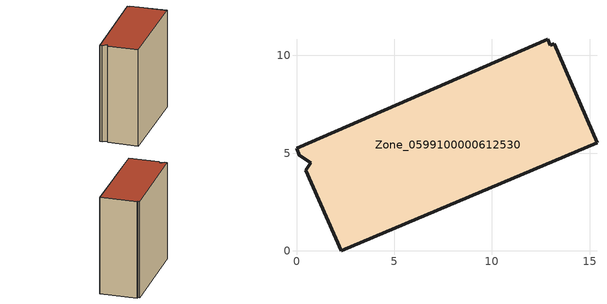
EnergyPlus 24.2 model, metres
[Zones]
Zone_0599100000612530
 floor ground (C_G): 2.28,0 0.48,4.13 0.73,4.51 0.15,4.9 0,5.24 12.86,10.84 12.98,10.52 13.19,10.6 15.37,5.54 z2.2
 wall outside (C_F): 2.28,0 15.37,5.54 13.19,10.6 12.98,10.52 12.86,10.84 0,5.24 0.15,4.9 0.73,4.51 0.48,4.13 2.28,0 z2.2:17.19
 roof outside (C_R): 0.48,4.13 2.28,0 15.37,5.54 13.19,10.6 12.98,10.52 12.86,10.84 0,5.24 0.15,4.9 0.73,4.51 z17.19
[BUILDING]
Pand.0599100000612530: North Axis=0; Terrain=City; Loads Convergence Tolerance Value=0.04; Temperature Convergence Tolerance Value=0.4; Solar Distribution=FullExterior; Maximum Number of Warmup Days=25; Minimum Number of Warmup Days=1
[Site:Location]
Rotterdam.The.Hague.AP_ZH_NLD Design_Conditions: Latitude=51.96; Longitude=4.45; Time Zone=1; Elevation=-4.5
[SITE:GROUNDTEMPERATURE:BUILDINGSURFACE]
18, 18, 18, 18, 18, 18, 18, 18, 18, 18, 18, 18
[MATERIAL] Thermal Absorptance=0.9; Solar Absorptance=0.7; Visible Absorptance=0.7
Name | Roughness | Thickness | Conductivity | Density | Specific Heat
G.TI.1946 | MediumSmooth | 0.15 | 1 | 540 | 1210
F.TI.1946 | Rough | 0.3 | 0.857143 | 1920 | 840
R.TI.1946 | MediumRough | 0.2 | 0.1 | 1500 | 1000
[CONSTRUCTION]
C_G: G.TI.1946
C_F: F.TI.1946
C_R: R.TI.1946
[ZONE]
Zone_0599100000612530: Type=1; Multiplier=1; Ceiling Height=Autocalculate; Volume=Autocalculate; Floor Area=autocalculate; Part of Total Floor Area=Yes
[ZONEINFILTRATION:DESIGNFLOWRATE]
Infil_Zone_0599100000612530: Zone or ZoneList or Space or SpaceList=Zone_0599100000612530; Schedule=AlwaysOn; Design Flow Rate Calculation Method=Flow/Area; Flow Rate per Floor Area=0.003; Constant Term Coefficient=1; Temperature Term Coefficient=0; Velocity Term Coefficient=0; Velocity Squared Term Coefficient=0
[HVACTEMPLATE:ZONE:IDEALLOADSAIRSYSTEM]
Zone_0599100000612530: Maximum Heating Supply Air Temperature=50; Minimum Cooling Supply Air Temperature=13; Maximum Heating Supply Air Humidity Ratio=0.0156; Minimum Cooling Supply Air Humidity Ratio=0.0077; Heating Limit=NoLimit; Cooling Limit=NoLimit; Dehumidification Control Type=ConstantSensibleHeatRatio; Cooling Sensible Heat Ratio=0.7; Dehumidification Setpoint=60; Humidification Control Type=None; Humidification Setpoint=30; Outdoor Air Method=None; Outdoor Air Flow Rate per Person=0.00944; Outdoor Air Flow Rate per Zone Floor Area=0; Outdoor Air Flow Rate per Zone=0; Demand Controlled Ventilation Type=None; Outdoor Air Economizer Type=NoEconomizer; Heat Recovery Type=None; Sensible Heat Recovery Effectiveness=0.7; Latent Heat Recovery Effectiveness=0.65
[ZONECONTROL:THERMOSTAT]
ThermostatControl_Zone_0599100000612530: Zone or ZoneList=Zone_0599100000612530; Control Type Schedule=DualSetpointControlType; Control 1=Thermostat_Zone_0599100000612530; Temperature Difference Between Cutout And Setpoint=0
[THERMOSTATSETPOINT:DUALSETPOINT]
Thermostat_Zone_0599100000612530: Heating Setpoint Temperature Schedule=HeatingSetpoint_Zone_0599100000612530; Cooling Setpoint Temperature Schedule=CoolingSetpoint_Zone_0599100000612530
[SCHEDULE:COMPACT]
HeatingSetpoint_Zone_0599100000612530: Through: 12/31, For: AllDays, Until: 24:00, 21
CoolingSetpoint_Zone_0599100000612530: Through: 12/31, For: AllDays, Until: 24:00, 24
DualSetpointControlType: Through: 12/31, For: AllDays, Until: 24:00, 4
AlwaysOn: Through: 12/31, For: AllDays, Until: 24:00, 1
